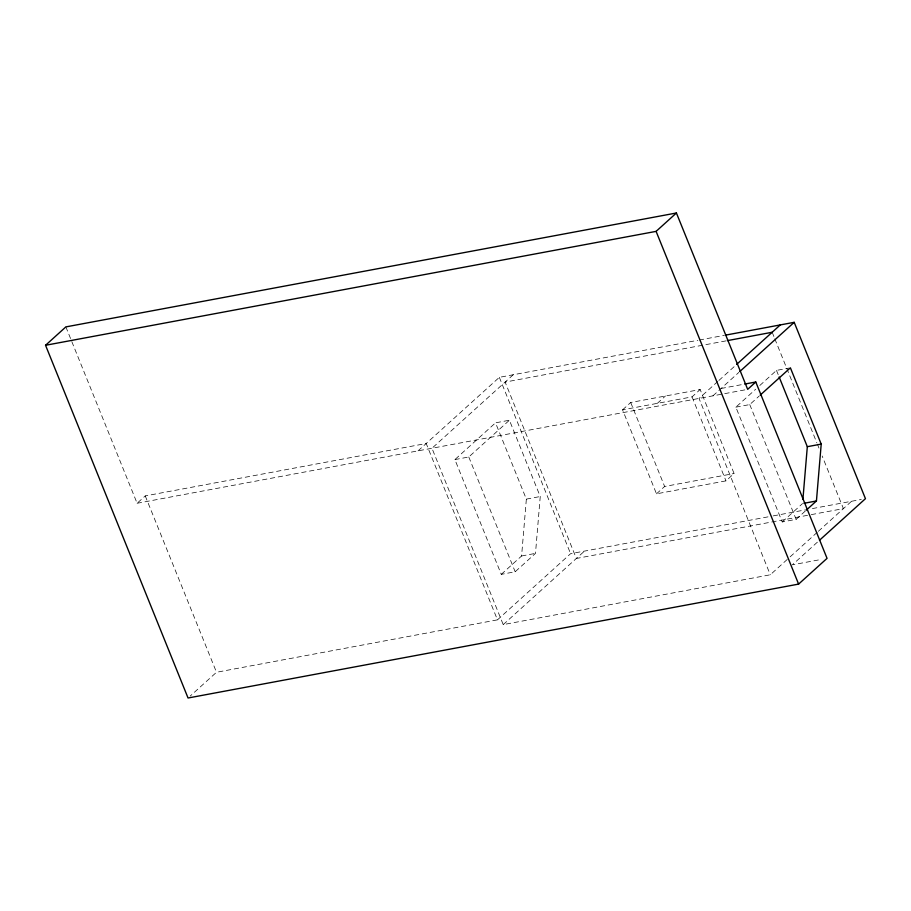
<?xml version="1.0" encoding="UTF-8"?>
<svg xmlns="http://www.w3.org/2000/svg" width="911" height="911" viewBox="0 0 911 911"><rect width="100%" height="100%" fill="white"/><g stroke="black" fill="none" stroke-linecap="round" stroke-linejoin="round"><path stroke-width="0.68" stroke-dasharray="4.55 3.42" d="M501.266 574.363L521.593 555.983L526.353 499.114L495.527 422.829L509.42 420.233L540.246 496.518L535.486 553.387L515.17 571.766L501.266 574.363L454.896 459.588L495.527 422.829M65.865 326.901L137.117 503.271L145.248 495.914L426.2 443.498L497.463 619.856L216.499 672.272L190.16 696.095M418.081 450.843L499.342 377.336L697.803 340.304M513.235 374.74L431.973 448.258L503.225 624.616L770.296 574.784L789.097 557.771M454.896 459.588L468.789 456.992L509.42 420.233M622.566 409.848L630.697 402.491L700.16 389.532L734.095 473.515L725.976 480.871L656.501 493.83L622.566 409.848L692.041 396.877L700.16 389.532M657.298 403.368L665.429 396.012M717.845 381.413L699.033 398.426L770.296 574.784M718.893 380.468L735.61 365.345M712.926 395.841L738.821 372.417M497.463 619.856L570.593 553.694L771.856 516.138M805.267 511.082L796.123 519.35L782.23 521.946L735.86 407.16L755.652 389.259M759.82 385.49L776.491 370.401L788.994 368.078M503.225 624.616L584.486 551.098M735.86 407.16L749.753 404.575L759.125 396.091M656.501 493.83L664.631 486.474L734.095 473.515M782.23 521.946L802.545 503.567M790.144 556.826L817.304 532.252M818.351 531.307L851.557 501.266M817.383 542.159L792.308 564.843L821.494 559.4M699.204 340.042L724.37 335.35M726.033 340.873L505.115 382.085L576.367 558.454L809.868 514.886M721.057 388.485L743.285 384.34M137.117 503.271L746.28 389.612M526.353 499.114L540.246 496.518M521.593 555.983L535.486 553.387M773.257 515.877L805.415 509.875M812.407 508.577L861.282 499.456M811.268 514.624L843.427 508.623L822.155 455.978M772.175 332.264L774.304 337.525M774.828 338.846L816.837 442.814M817.372 444.135L818.966 448.087M776.491 370.401L778.62 375.662M749.753 404.575L796.123 519.35M692.041 396.877L725.976 480.871M630.697 402.491L664.631 486.474M499.342 377.336L570.593 553.694M468.789 456.992L515.17 571.766M145.248 495.914L216.499 672.272"/><path stroke-width="1.37" d="M802.898 499.399L807.317 446.697L779.144 376.983M806.281 510.16L816.438 500.97L821.21 444.101L790.384 367.816L760.173 395.146M45.55 345.28L65.865 326.901L676.417 212.992L747.669 389.35L755.788 382.005L827.051 558.363L798.605 584.099L188.053 698.008L45.55 345.28L656.102 231.371L676.417 212.992M736.646 364.4L780.306 324.908M739.869 371.472L794.198 322.323L865.45 498.681L819.479 540.269M725.771 335.089L794.198 322.323M727.433 340.612L772.175 332.264M744.674 384.078L755.788 382.005M807.317 446.697L821.21 444.101M803.935 503.305L816.438 500.97M656.102 231.371L798.605 584.099"/></g></svg>
